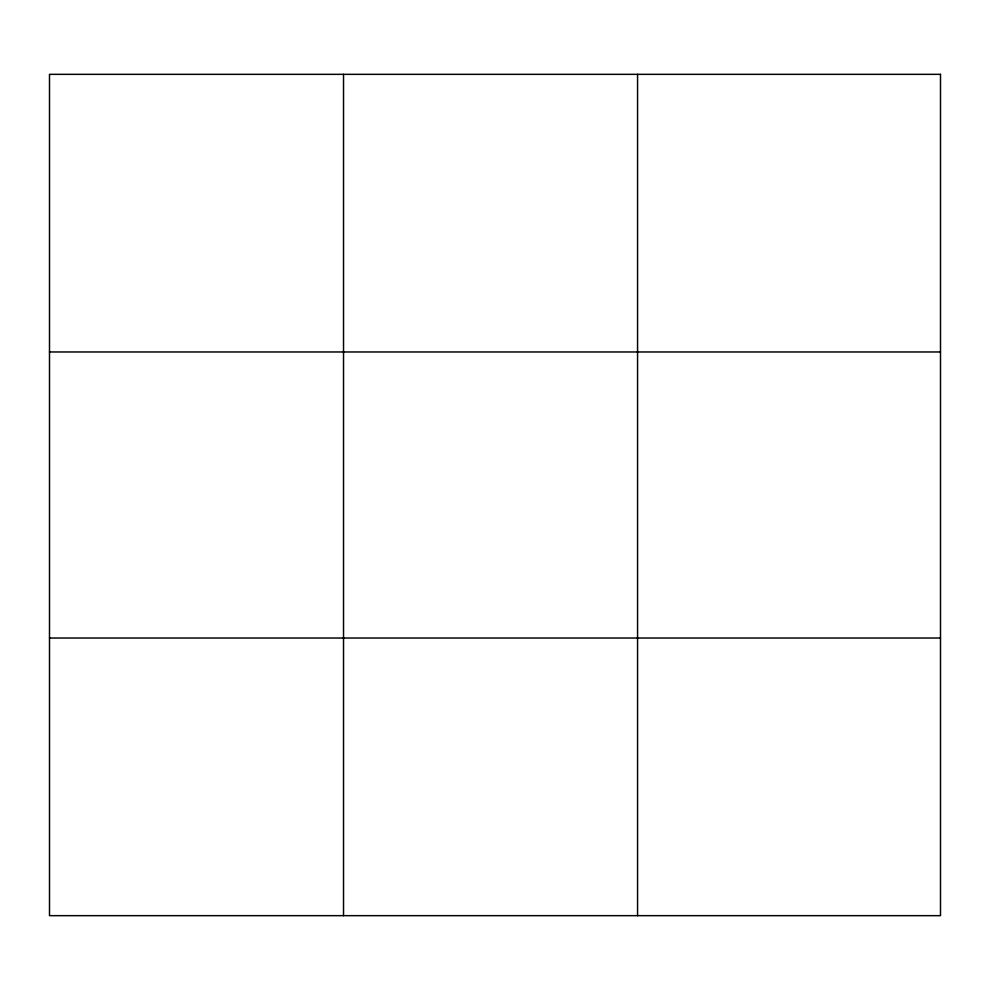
<?xml version="1.0" encoding="UTF-8"?>
<svg xmlns="http://www.w3.org/2000/svg" width="990" height="990" viewBox="0 0 990 990"><rect width="100%" height="100%" fill="white"/><g stroke="black" fill="none" stroke-linecap="round" stroke-linejoin="round"><path stroke-width="1.49" d="M343.53 74.337L343.53 915.663M637.56 74.337L637.56 915.663M49.5 351.97L940.5 351.97M49.5 638.03L940.5 638.03M940.5 74.337L940.5 915.663L49.5 915.663L49.5 74.337L940.5 74.337"/></g></svg>
